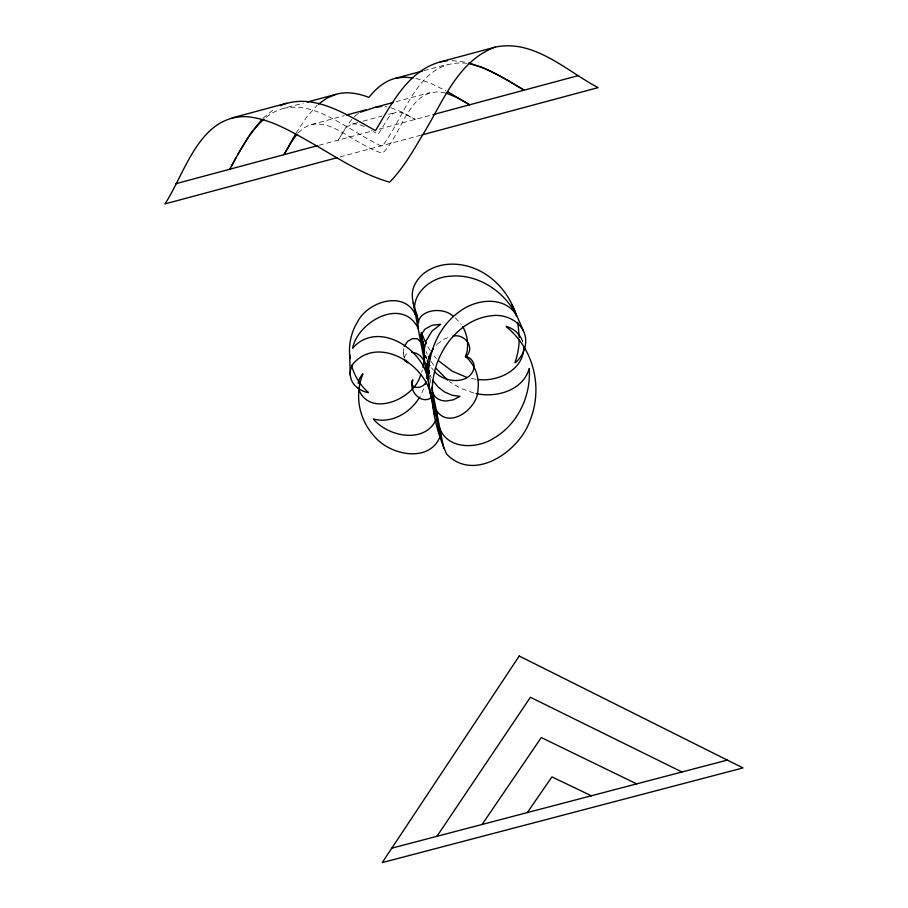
<?xml version="1.0" encoding="UTF-8"?>
<svg xmlns="http://www.w3.org/2000/svg" width="908" height="908" viewBox="0 0 908 908"><rect width="100%" height="100%" fill="white"/><g stroke="black" fill="none" stroke-linecap="round" stroke-linejoin="round"><path stroke-width="0.68" stroke-dasharray="4.54 3.41" d="M404.151 357.514L405.944 354.336L409.656 352.542M403.583 348.604L403.356 353.337L404.48 357.593M421.573 372.371L422.368 369.942M423.707 388.794L420.166 396.24M296.008 133.215L306.688 117.041L317.119 105.351M351.816 119.481L345.642 127.722L338.332 140.07L343.19 131.739L347.151 126.95L350.794 124.544L357.684 122.591M298.267 132.84L303.635 128.062L308.834 125.281L344.155 115.679M436.01 345.392L436.589 344.779M263.036 118.244L274.023 109.164M354.29 116.882L356.867 114.612M437.179 344.189L443.592 339.342L450.459 336.675M266.067 117.37C276.463 108.427 290.662 106.838 303.306 103.115M357.4 114.204L358.467 113.421M467.053 63.31C418.395 58.18 406.205 114.476 383.028 145.212C381.303 147.686 377.864 143.668 375.435 143.112C366.208 138.3 357.343 132.818 348.377 127.551C329.071 116.519 307.562 103.387 284.363 108.222M445.283 92.866C409.599 85.136 403.141 131.921 384.084 151.602C382.461 154.791 379.067 151.715 376.582 151.193C370.986 148.935 365.674 146.018 360.453 143.021C345.233 135.02 329.922 121.581 311.603 124.43M390.905 107.78L401.529 111.866L415.251 119.402L403.254 113.057L399.134 112.127L395.366 112.467L391.711 114.351L388.442 117.654L378.239 134.248L373.449 131.717M423.968 70.654L447.02 64.457M396.001 101.73L429.927 92.616M363.064 121.15L381.905 116.088M388.635 114.272L395.366 112.467M319.06 145.246L372.348 130.934M379.181 129.095L431.584 115.021M339.876 156.948L420.483 135.315M352.304 124.033L357.877 124.033L364.38 126.518M452.059 60.552L467.018 62.38M385.389 106.679L387.092 106.928M475.996 379.272L469.89 378.193M415.819 78.383L429.563 82.776L445.794 90.687M473.749 393.028L460.152 388.102L449.551 381.632M372.314 131.058L371.565 130.616M455.249 317.845L461.253 324.474M436.498 358.569L434.262 356.027M433.502 370.294L431.391 367.751M433.638 365.232L431.175 361.463M430.176 350.59L426.624 344.768M431.311 377.841L430.108 375.22M426.204 351.691L427.237 354.052M521.703 339.251L522.736 341.703M522.111 340.171L522.781 342.066M426.624 358.932L425.636 355.72L426.374 359.012M425.557 355.289L426.158 358.399M430.108 378.625L430.982 383.085M425.682 355.936L426.17 358.501M403.311 352.962L403.912 356.98"/><path stroke-width="1.36" d="M519.297 337.708L517.9 322.658M519.251 339.592C519.07 345.381 518.252 351.146 516.777 356.742C516.663 358.637 513.292 365.095 516.107 362.065C521.828 356.606 525.777 348.99 525.709 340.954C525.88 323.918 507.073 313.249 491.569 315.757C469.913 317.891 451.673 333.781 441.856 352.531C424.694 384.073 432.821 422.946 446.577 454C473.942 483.067 519.705 451.128 530.056 420.37C539.647 396.671 537.354 368.534 523.848 346.788C520.375 341.124 516.198 335.892 511.42 331.272C510.069 329.615 505.12 326.29 506.187 326.256C512.157 328.117 517.617 331.988 520.772 337.458M440.528 434.501L439.869 428.565C447.848 449.8 477.313 448.881 493.464 438.405C517.605 424.626 531.169 395.945 529.228 368.569C522.985 390.508 496.347 398.09 476.053 393.539M427.237 372.462L426.578 378.318M436.861 416.624L436.271 410.121C448.756 430.233 478.21 408.543 477.96 389.543C479.617 377.819 475.281 365.391 466.496 357.423C462.91 354.869 468.165 356.98 469.527 358.081C472.489 360.067 474.407 363.597 474.169 367.195C470.911 385.083 444.205 383.335 434.637 371.474M424.342 359.852L423.049 367.468M358.206 383.573C358.388 380.123 361.157 375.265 362.962 373.869C360.204 380.531 358.751 387.716 358.615 394.912C358.32 409.792 363.881 424.683 373.846 435.726C389.26 455.294 429.734 463.886 440.312 436.01M428.701 376.854L428.508 370.419L429.109 372.507M404.185 346.538L407.567 341.397L412.368 338.65L417.532 338.809L420.722 342.044L420.824 335.245L424.944 329.161L431.947 325.302L440.698 324.281L432.094 331.045L426.249 340.591L423.684 352.088L424.785 363.348L423.037 359.182L419.95 355.539L416.08 353.201L411.699 352.338M425.909 381.61L425.284 384.05M453.274 316.302C442.423 305.78 414.979 309.56 418.077 328.129C402.414 296.564 357.695 321.682 352.622 348.241C377.104 319.922 422.958 348.082 427.895 379.669C425.194 369.227 427.055 357.582 433.32 348.74M436.249 419.417C424.819 444.273 387.977 436.816 373.324 418.963C391.416 424.047 410.416 412.731 419.541 397.295M420.676 374.743C414.752 398.987 368.818 418.906 358.342 388.306M432.571 396.16L432.9 392.903L434.773 396.331L437.667 398.839L441.481 400.462L446.1 401.064L453.33 399.792L459.993 396.342L452.275 395.275L444.648 392.04L438.053 387.001L432.719 380.339M229.792 169.228L236.205 157.368M231.37 166.3C240.518 149.548 249.518 132.035 263.944 119.141M237.646 154.825L250.483 133.782L261.686 119.663M295.475 134.123L284.045 154.655L291.184 142.272L297.132 134.112M436.952 836.313L530.397 697.265L681.965 771.993M482.125 824.453L541.293 737.546L636.644 783.888M527.321 812.592L551.939 776.896L591.358 795.783M426.227 382.574C423.616 386.252 418.384 388.84 414.048 386.683C412.572 385.923 411.472 384.345 411.54 382.654C411.494 380.724 413.957 377.887 412.425 381.428C408.838 391.893 422.152 405.036 431.686 397.386M318.402 104.193L326.766 98.2L335.654 94.409M360.374 112.206L375.186 107.326L381.723 106.463M280.186 105.725C313.317 91.447 347.503 115.282 375.503 130.65C391.427 104.204 407.84 70.847 440.153 61.937L494.996 47.171C534.052 38.76 566.456 70.96 598.1 87.622L421.845 134.94M494.996 47.171C456.452 61.551 441.867 104.874 421.414 136.87C412.119 152.771 402.562 168.865 389.68 182.179C360.76 174.018 335.665 156.573 309.787 141.943C289.879 130.775 269.336 118.415 246.079 116.644C199.249 115.498 185.13 173.099 164.995 203.903L337.14 157.686M307.369 102.025L337.129 94.012C347.741 91.299 358.921 93.535 368.943 97.394C375.481 89.143 383.789 81.607 394.14 78.667L422.617 71.017M346.867 114.941L365.845 109.834M231.96 117.938L286.69 103.228M375.651 107.201L393.289 102.468M175.596 183.779L317.698 145.609M432.934 114.658L578.657 75.512M391.813 848.163L727.319 760.087M395.57 78.281L404.174 77.169L413.344 77.906M440.153 61.937L447.235 60.779M452.502 336.3C463.398 332.93 475.043 346.118 467.041 355.505C463.477 360.317 467.824 351.339 467.348 349.103C468.29 341.385 466.633 333.361 462.66 326.664M477.506 379.442C497.289 382.177 523.258 370.419 523.712 348.002M469.731 63.787L480.763 66.931L492.193 71.811M468.937 62.868L485.326 68.713L505.779 79.087M446.1 93.104L456.281 97.235L469.674 104.783L447.633 91.697M466.848 377.41L452.048 371.1L438.848 360.998M492.738 72.186L495.462 73.571M496.143 73.923L498.889 75.375M499.57 75.75L524.132 90.153L506.755 79.643M447.553 380.089L435.534 367.831M406.534 361.009C410.938 364.664 404.287 361.974 404.208 359.125M406.307 360.726L405.887 360.136M429.961 365.697L427.237 360.499M428.36 356.379L429.563 358.671M426.113 343.746L421.687 333.259M521.26 338.344L521.703 339.251M516.368 316.211C510.307 294.419 493.873 275.385 472.398 267.701C456.826 262.026 438.099 262.684 424.513 272.899C420.472 275.987 417.056 279.936 414.843 284.533C408.191 296.916 416.397 310.264 418.758 322.51M512.101 304.748L523.246 330.603M424.388 346.856L422.935 341.907L424.501 352.111M351.51 365.322C354.211 375.242 359.681 384.424 367.218 391.427C370.089 393.414 366.923 392.392 365.334 391.916C362.11 390.883 359.057 389.271 356.526 387.024C349.625 381.474 348.15 370.759 353.303 363.586C378.534 334.916 426.317 364.63 431.232 397.182C422.992 366.264 433.343 329.808 460.163 311.115C476.053 299.334 503.032 295.736 515.721 313.93C503.259 290.401 476.802 273.399 449.721 276.27C430.857 277.076 409.599 294.567 415.58 315.042C404.616 289.777 367.49 301.479 357.468 322.045C350.749 332.816 348.241 346.016 350.079 358.535M421.153 332.793L424.558 350.193M427.18 363.631L429.087 373.358M431.799 387.251L443.751 448.382M416.136 312.295L418.009 321.977M420.415 334.428L424.422 355.176M426.283 364.857L428.962 378.693M431.629 392.528L440.437 438.189M413.242 302.727L434.807 415.989M427.089 364.017L427.305 367.388M349.637 354.404L350.272 375.356M519.228 656.019L382.234 862.6L743.005 767.93L519.228 656.019"/></g></svg>
